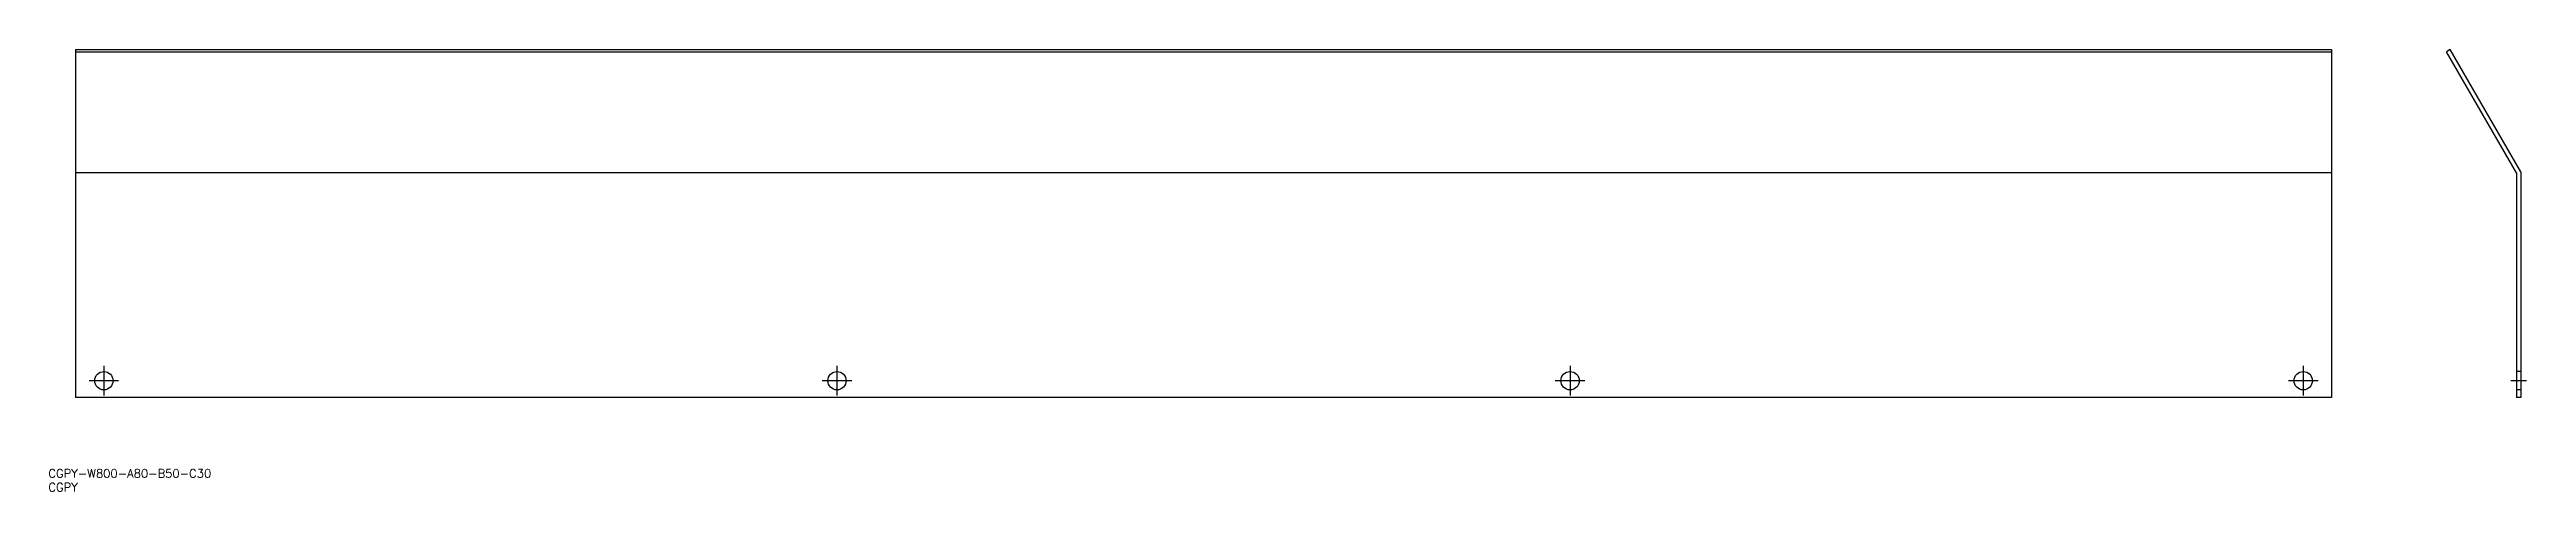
# Model space of a CAD drawing. Extents: x -9 to 869, y -33 to 123.
import ezdxf

# ---------------------------------------------------------------- set-up
doc = ezdxf.new("R2010")
doc.units = 0
doc.linetypes.add('CENTER', pattern=[50.8, 31.75, -6.35, 6.35, -6.35])
doc.linetypes.add('DASHED', pattern=[19.05, 12.7, -6.35])
doc.layers.get('0').update_dxf_attribs({"linetype": 'CONTINUOUS'})
doc.layers.add('CENTER', color=1, linetype='CENTER')
doc.styles.get("Standard").update_dxf_attribs({"font": 'txt.shx', "height": 3, "bigfont": 'bigfont.shx'})

# ---------------------------------------------------------------- blocks, each defined once
blk = doc.blocks.new('*U2')
at = {"color": 7, "linetype": 'CONTINUOUS'}
blk.add_text('CGPY-W800-A80-B50-C30', height=3, dxfattribs=at).set_placement((-9.65, -28.36))
blk = doc.blocks.new('*U3')
at = {"color": 7, "linetype": 'CONTINUOUS'}
blk.add_text('CGPY', height=3, dxfattribs=at).set_placement((-9.65, -33.23))

msp = doc.modelspace()

# ---------------------------------------------------------------- linework, layer by layer
at = {"color": 7, "linetype": 'CONTINUOUS'}
for p, q in [((0, 123.3), (0, 0)), ((0, 123.3), (800, 123.3)), ((800, 123.3), (800, 0)), ((842.17, 123.3), (840.87, 122.55)), ((867.17, 80), (842.17, 123.3)), ((0, 122.55), (800, 122.55)), ((865.67, 79.6), (840.87, 122.55)), ((800, 79.6), (0, 79.6)), ((865.67, 79.6), (865.67, 0)), ((867.17, 80), (867.17, 0)), ((800, 0), (0, 0)), ((867.17, 0), (865.67, 0))]:
    msp.add_line(p, q, dxfattribs=at)
at = {"color": 3, "linetype": 'DASHED'}
for p, q in [((867.17, 9.25), (865.67, 9.25)), ((867.17, 2.75), (865.67, 2.75))]:
    msp.add_line(p, q, dxfattribs=at)
at = {"color": 7, "linetype": 'CONTINUOUS'}
for centre in [(10, 6), (270, 6), (530, 6), (790, 6)]:
    msp.add_circle(centre, 3.25, dxfattribs=at)
at = {"layer": 'CENTER', "color": 1, "linetype": 'CENTER'}
for p, q in [((10, 11.25), (10, 0.75)), ((270, 11.25), (270, 0.75)), ((530, 11.25), (530, 0.75)), ((790, 11.25), (790, 0.75)), ((15.25, 6), (4.75, 6)), ((275.25, 6), (264.75, 6)), ((535.25, 6), (524.75, 6)), ((795.25, 6), (784.75, 6)), ((869.17, 6), (863.67, 6))]:
    msp.add_line(p, q, dxfattribs=at)

# ---------------------------------------------------------------- block references
at = {"color": 7, "linetype": 'CONTINUOUS'}
for name in ['*U2', '*U3']:
    msp.add_blockref(name, (0, 0), dxfattribs=at)

doc.saveas('drawing.dxf')
